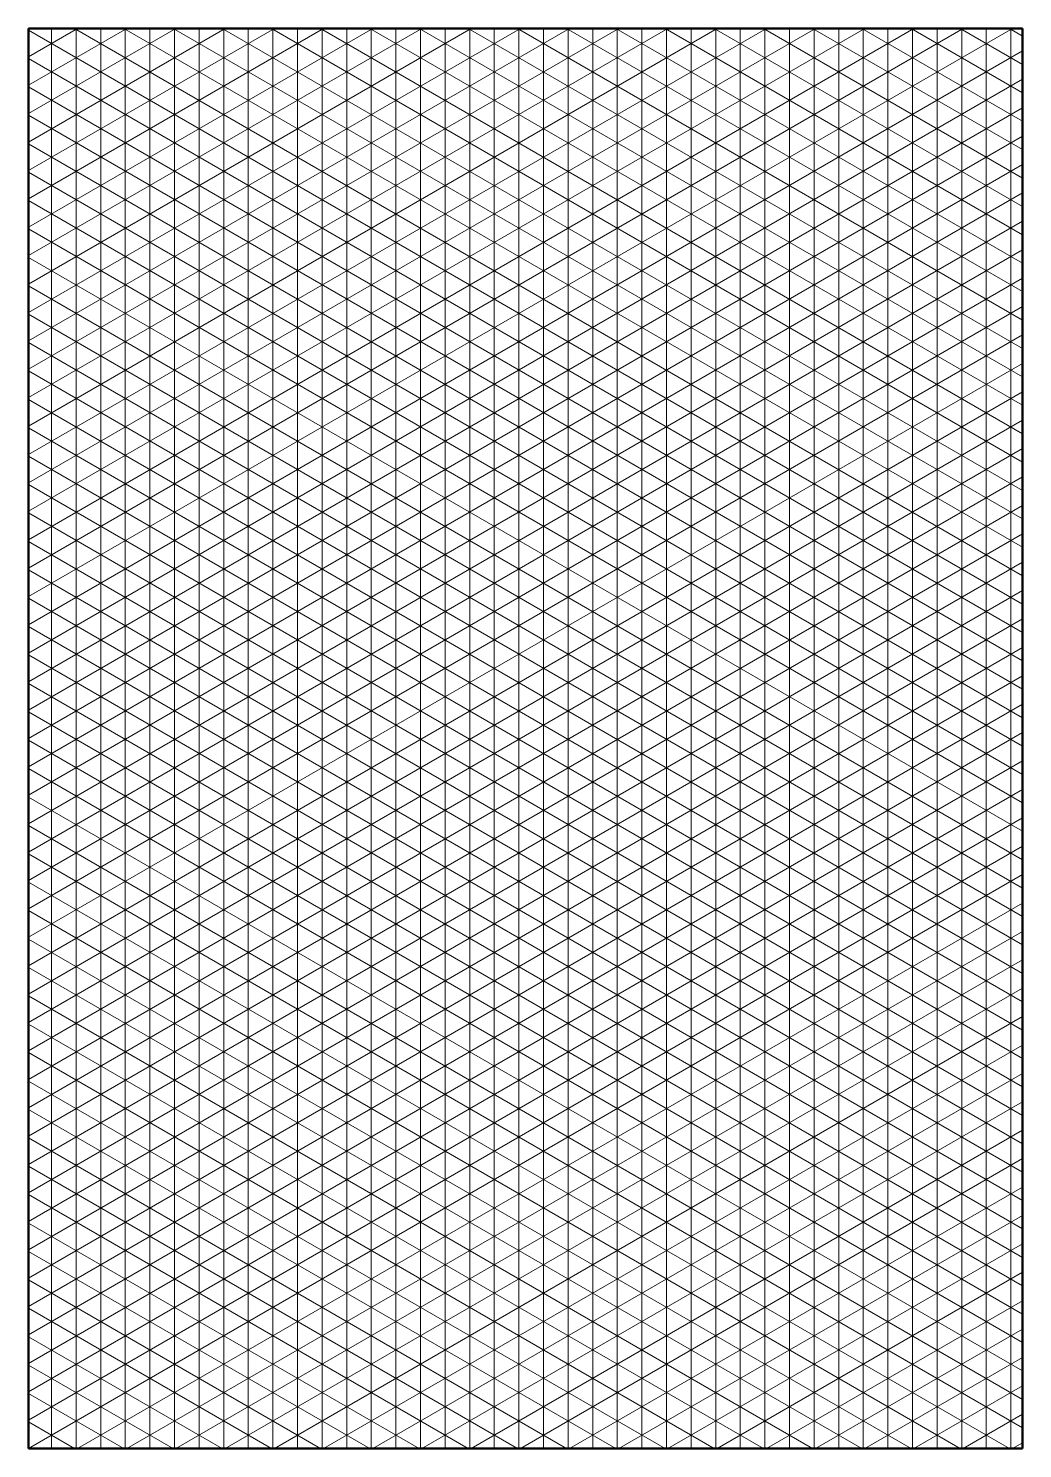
# Model space of a CAD drawing. Header units: millimetres. Extents: x 0 to 175, y 0 to 250.
import ezdxf

# ---------------------------------------------------------------- set-up
doc = ezdxf.new("R2010")
doc.units = ezdxf.units.MM
doc.layers.get('0').update_dxf_attribs({"linetype": 'CONTINUOUS', "lineweight": 0})
doc.layers.add('Hilfslinien', color=7, linetype='CONTINUOUS', lineweight=5)
doc.layers.add('rahmen', color=7, linetype='CONTINUOUS', lineweight=50)

msp = doc.modelspace()

# ---------------------------------------------------------------- linework, layer by layer
msp.add_line((0, 0), (0, 0))
at = {"layer": 'Hilfslinien'}
for p, q in [((0, 245), (8.66, 250)), ((0, 240), (17.32, 250)), ((0, 235), (25.98, 250)), ((0, 230), (34.64, 250)), ((0, 225), (43.3, 250)), ((0, 220), (51.96, 250)), ((0, 215), (60.62, 250)), ((0, 210), (69.28, 250)), ((0, 205), (77.94, 250)), ((0, 200), (86.6, 250)), ((0, 195), (95.26, 250)), ((0, 190), (103.92, 250)), ((0, 185), (112.58, 250)), ((0, 180), (121.24, 250)), ((0, 175), (129.9, 250)), ((0, 170), (138.56, 250)), ((0, 165), (147.22, 250)), ((0, 160), (155.88, 250)), ((0, 155), (164.54, 250)), ((0, 150), (173.21, 250)), ((175, 148.66), (0, 249.7)), ((4.07, 0), (4.07, 250)), ((175, 153.66), (8.13, 250)), ((8.4, 0), (8.4, 250)), ((12.73, 0), (12.73, 250)), ((175, 158.66), (16.79, 250)), ((17.06, 0), (17.06, 250)), ((21.39, 0), (21.39, 250)), ((175, 163.66), (25.46, 250)), ((25.72, 0), (25.72, 250)), ((30.05, 0), (30.05, 250)), ((175, 168.66), (34.12, 250)), ((34.38, 0), (34.38, 250)), ((38.71, 0), (38.71, 250)), ((175, 173.66), (42.78, 250)), ((43.04, 0), (43.04, 250)), ((47.37, 0), (47.37, 250)), ((175, 178.66), (51.44, 250)), ((51.7, 0), (51.7, 250)), ((56.03, 0), (56.03, 250)), ((175, 183.66), (60.1, 250)), ((60.36, 0), (60.36, 250)), ((64.69, 0), (64.69, 250)), ((175, 188.66), (68.76, 250)), ((69.02, 0), (69.02, 250)), ((73.35, 0), (73.35, 250)), ((175, 193.66), (77.42, 250)), ((77.68, 0), (77.68, 250)), ((82.01, 0), (82.01, 250)), ((175, 198.66), (86.08, 250)), ((86.34, 0), (86.34, 250)), ((90.67, 0), (90.67, 250)), ((175, 203.66), (94.74, 250)), ((95, 0), (95, 250)), ((99.33, 0), (99.33, 250)), ((175, 208.66), (103.4, 250)), ((103.66, 0), (103.66, 250)), ((107.99, 0), (107.99, 250)), ((175, 213.66), (112.06, 250)), ((112.32, 0), (112.32, 250)), ((116.65, 0), (116.65, 250)), ((175, 218.66), (120.72, 250)), ((120.98, 0), (120.98, 250)), ((125.31, 0), (125.31, 250)), ((175, 223.66), (129.38, 250)), ((129.64, 0), (129.64, 250)), ((133.97, 0), (133.97, 250)), ((175, 228.66), (138.04, 250)), ((138.3, 0), (138.3, 250)), ((142.63, 0), (142.63, 250)), ((175, 233.66), (146.7, 250)), ((146.96, 0), (146.96, 250)), ((151.29, 0), (151.29, 250)), ((175, 238.66), (155.36, 250)), ((155.62, 0), (155.62, 250)), ((159.95, 0), (159.95, 250)), ((175, 243.66), (164.02, 250)), ((164.28, 0), (164.28, 250)), ((168.61, 0), (168.61, 250)), ((175, 248.66), (172.68, 250)), ((172.94, 0), (172.94, 250)), ((0, 145), (175, 246.04)), ((175, 143.66), (0, 244.7)), ((0, 140), (175, 241.04)), ((175, 138.66), (0, 239.7)), ((0, 135), (175, 236.04)), ((175, 133.66), (0, 234.7)), ((0, 130), (175, 231.04)), ((175, 128.66), (0, 229.7)), ((0, 125), (175, 226.04)), ((175, 123.66), (0, 224.7)), ((0, 120), (175, 221.04)), ((175, 118.66), (0, 219.7)), ((0, 115), (175, 216.04)), ((175, 113.66), (0, 214.7)), ((0, 110), (175, 211.04)), ((175, 108.66), (0, 209.7)), ((0, 105), (175, 206.04)), ((175, 103.66), (0, 204.7)), ((0, 100), (175, 201.04)), ((175, 98.66), (0, 199.7)), ((0, 95), (175, 196.04)), ((175, 93.66), (0, 194.7)), ((0, 90), (175, 191.04)), ((175, 88.66), (0, 189.7)), ((0, 85), (175, 186.04)), ((175, 83.66), (0, 184.7)), ((0, 80), (175, 181.04)), ((175, 78.66), (0, 179.7)), ((0, 75), (175, 176.04)), ((175, 73.66), (0, 174.7)), ((0, 70), (175, 171.04)), ((175, 68.66), (0, 169.7)), ((0, 65), (175, 166.04)), ((175, 63.66), (0, 164.7)), ((0, 60), (175, 161.04)), ((175, 58.66), (0, 159.7)), ((0, 55), (175, 156.04)), ((175, 53.66), (0, 154.7)), ((0, 50), (175, 151.04)), ((175, 48.66), (0, 149.7)), ((0, 45), (175, 146.04)), ((175, 43.66), (0, 144.7)), ((0, 40), (175, 141.04)), ((175, 38.66), (0, 139.7)), ((0, 35), (175, 136.04)), ((175, 33.66), (0, 134.7)), ((0, 30), (175, 131.04)), ((175, 28.66), (0, 129.7)), ((0, 25), (175, 126.04)), ((175, 23.66), (0, 124.7)), ((0, 20), (175, 121.04)), ((175, 18.66), (0, 119.7)), ((0, 15), (175, 116.04)), ((175, 13.66), (0, 114.7)), ((0, 10), (175, 111.04)), ((175, 8.66), (0, 109.7)), ((0, 5), (175, 106.04)), ((175, 3.66), (0, 104.7)), ((0, 0), (175, 101.04)), ((172.68, 0), (0, 99.7)), ((8.66, 0), (175, 96.04)), ((164.02, 0), (0, 94.7)), ((17.32, 0), (175, 91.04)), ((155.36, 0), (0, 89.7)), ((25.98, 0), (175, 86.04)), ((146.7, 0), (0, 84.7)), ((34.64, 0), (175, 81.04)), ((138.04, 0), (0, 79.7)), ((43.3, 0), (175, 76.04)), ((129.38, 0), (0, 74.7)), ((51.96, 0), (175, 71.04)), ((120.72, 0), (0, 69.7)), ((60.62, 0), (175, 66.04)), ((112.06, 0), (0, 64.7)), ((69.28, 0), (175, 61.04)), ((103.4, 0), (0, 59.7)), ((77.94, 0), (175, 56.04)), ((94.74, 0), (0, 54.7)), ((86.6, 0), (175, 51.04)), ((86.08, 0), (0, 49.7)), ((95.26, 0), (175, 46.04)), ((77.42, 0), (0, 44.7)), ((103.92, 0), (175, 41.04)), ((68.76, 0), (0, 39.7)), ((112.58, 0), (175, 36.04)), ((60.1, 0), (0, 34.7)), ((121.24, 0), (175, 31.04)), ((51.44, 0), (0, 29.7)), ((129.9, 0), (175, 26.04)), ((42.78, 0), (0, 24.7)), ((138.56, 0), (175, 21.04)), ((34.12, 0), (0, 19.7)), ((147.22, 0), (175, 16.04)), ((25.46, 0), (0, 14.7)), ((155.88, 0), (175, 11.04)), ((16.79, 0), (0, 9.7)), ((164.54, 0), (175, 6.04)), ((8.13, 0), (0, 4.7)), ((173.21, 0), (175, 1.04))]:
    msp.add_line(p, q, dxfattribs=at)
at = {"layer": 'rahmen'}
for p, q in [((0, 250), (175, 250)), ((0, 250), (0, 0)), ((175, 0), (175, 250)), ((0, 0), (175, 0))]:
    msp.add_line(p, q, dxfattribs=at)

doc.saveas('drawing.dxf')
